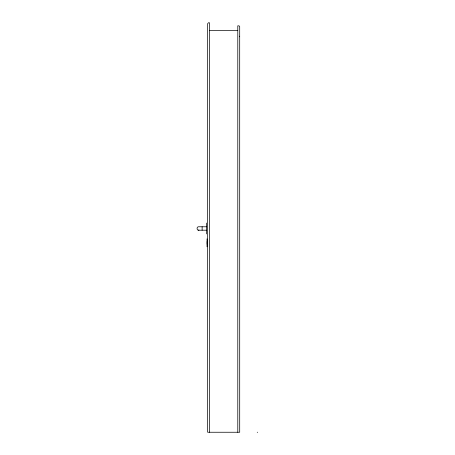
<?xml version="1.0" encoding="UTF-8"?>
<svg xmlns="http://www.w3.org/2000/svg" width="455" height="455" viewBox="0 0 455 455"><rect width="100%" height="100%" fill="white"/><g stroke="black" fill="none" stroke-linecap="round" stroke-linejoin="round"><path stroke-width="0.68" d="M239.705 36.195L239.557 36.741M198.977 230.037C196.884 231.259 196.293 226.744 198.3 226.778L206.524 226.778M209.436 30.405L237.789 30.405M198.3 230.202L206.524 230.202M257.234 432.25L257.661 432.25M237.789 432.25L237.789 25.81L239.114 25.884L239.694 26.64L239.705 432.25L207.656 432.25L207.656 23.643L208.549 22.75L209.436 22.75L209.436 432.25M207.184 241.395L207.184 244.255M207.042 238.852L207.042 246.798M206.524 223.052L206.524 233.927M202.128 226.778L202.128 230.202"/></g></svg>
